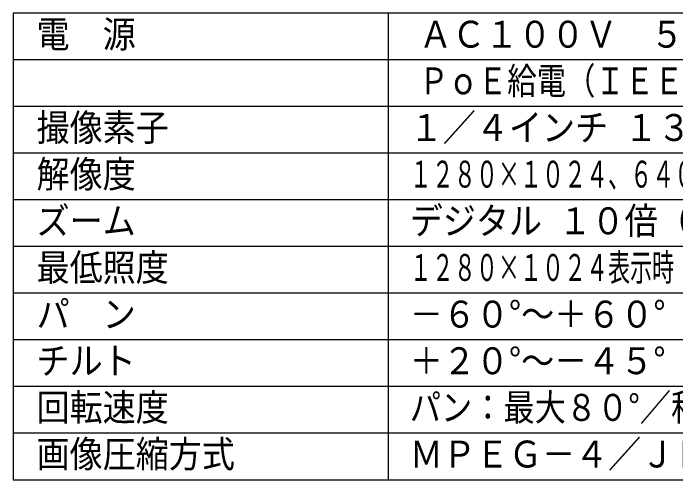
# Model space of a CAD drawing. Units: millimetres, scale not verified. Extents: x -63 to 62, y -57 to 58.
# Drawn here: x -62.5 to 8.5, y -56.7 to -6.7 of the extents above; entities that cross this region are included whole.
import ezdxf
from ezdxf.enums import TextEntityAlignment as Align

# ---------------------------------------------------------------- set-up
doc = ezdxf.new("R2010")
doc.units = ezdxf.units.MM
doc.header["$LTSCALE"] = 0.191021
doc.layers.add('0-2_MOJI1', color=2, linetype='Continuous')
doc.layers.add('0-3_WAKU', color=1, linetype='Continuous')
doc.styles.add('ＭＳ ゴシック', font='')
doc.styles.get('ＭＳ ゴシック').set_extended_font_data('MS Gothic')

msp = doc.modelspace()

# ---------------------------------------------------------------- linework, layer by layer
at = {"layer": '0-3_WAKU', "color": 4}
for p, q in [((-62.5102, -6.7272), (-62.5102, -56.7271)), ((62.4896, -6.7272), (-62.5102, -6.7272)), ((-22.3047, -56.7271), (-22.3047, -6.7272)), ((-62.5102, -56.7271), (62.4896, -56.7271))]:
    msp.add_line(p, q, dxfattribs=at)
at = {"layer": '0-3_WAKU'}
for p, q in [((62.4896, -11.7272), (-62.5102, -11.7272)), ((62.4896, -16.7272), (-62.5102, -16.7272)), ((62.4896, -21.7272), (-62.5102, -21.7272)), ((62.4896, -26.7272), (-62.5102, -26.7272)), ((62.4896, -31.7272), (-62.5102, -31.7272)), ((62.4896, -36.7272), (-62.5102, -36.7272)), ((62.4896, -41.7272), (-62.5102, -41.7272)), ((62.4896, -46.7272), (-62.5102, -46.7272)), ((62.4896, -51.7272), (-62.5102, -51.7272))]:
    msp.add_line(p, q, dxfattribs=at)

# ---------------------------------------------------------------- texts
at = {"layer": '0-2_MOJI1', "style": 'ＭＳ ゴシック'}
for s, width, p in [('ＡＣ１００Ｖ\u3000５０／６０Ｈｚ', 0.9, (-19.0103, -11.2823)), ('電\u3000源', 0.9, (-60.0102, -11.2823)), ('ＰｏＥ給電（ＩＥＥＥ８０２．３ａｆ－２００３準拠）', 0.8, (-19.0103, -16.2823)), ('撮像素子', 0.9, (-60.0102, -21.2823)), ('１／４インチ １３０万画素 ＣＭＯＳセンサー', 0.9, (-20.0103, -21.2823)), ('解像度', 0.9, (-60.0102, -26.2823)), ('１２８０×１０２４、６４０×４８０、３２０×２４０、１９２×１４４', 0.6, (-20.0103, -26.2823)), ('ズーム', 0.9, (-60.0102, -31.2823)), ('デジタル １０倍（面積比）', 0.9, (-20.0103, -31.2823)), ('最低照度', 0.9, (-60.0102, -36.2823)), ('１２８０×１０２４表示時：７ルクス(カラーナイトビューモー時：３ルクス)', 0.6, (-20.0103, -36.2823)), ('パ\u3000ン', 0.9, (-60.0102, -41.2823)), ('－６０°～＋６０°', 0.9, (-20.0103, -41.2823)), ('チルト', 0.9, (-60.0102, -46.2823)), ('＋２０°～－４５°', 0.9, (-20.0103, -46.2823)), ('回転速度', 0.9, (-60.0102, -51.2823)), ('パン：最大８０°／秒\u3000チルト：最大８０°／秒', 0.85, (-20.0103, -51.2823)), ('画像圧縮方式', 0.9, (-60.0102, -56.2823)), ('ＭＰＥＧ－４／ＪＰＥＧ\u3000デュアル通信', 0.9, (-20.0103, -56.2823))]:
    msp.add_text(s, height=2.886, dxfattribs=dict(at, width=width)).set_placement(p, align=Align.BOTTOM_LEFT)

doc.saveas('drawing.dxf')
